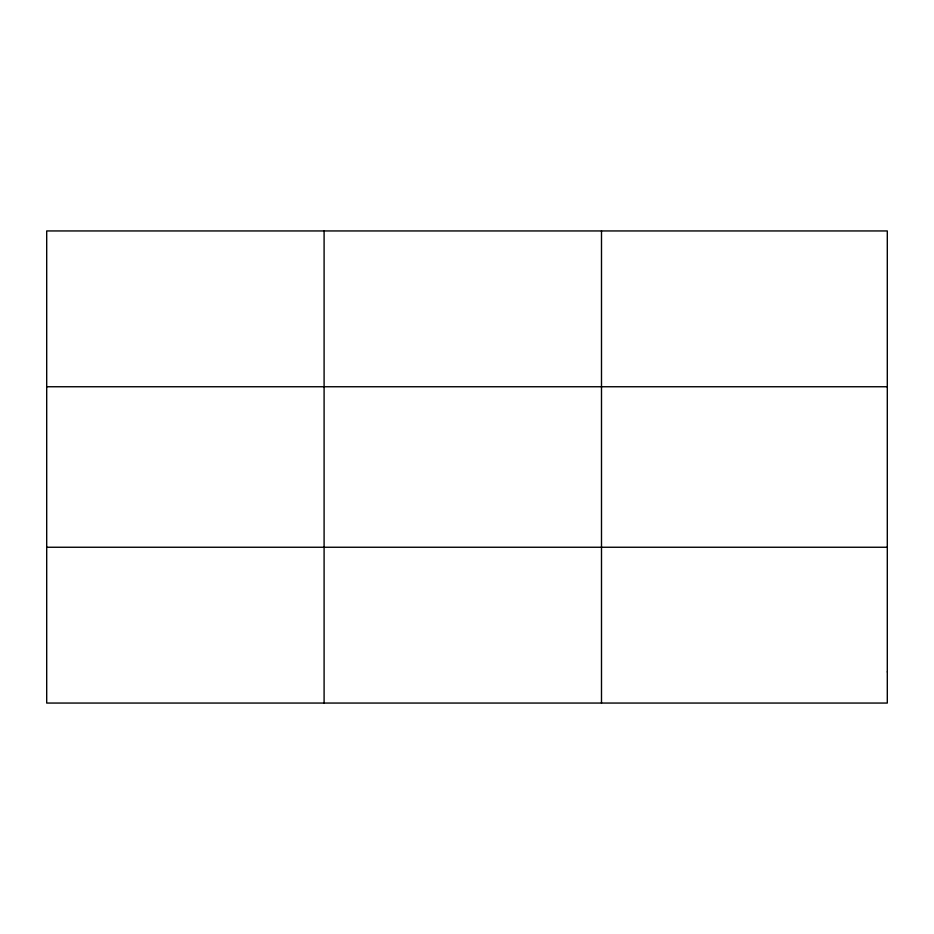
<?xml version="1.0" encoding="UTF-8"?>
<svg xmlns="http://www.w3.org/2000/svg" width="934" height="934" viewBox="0 0 934 934"><rect width="100%" height="100%" fill="white"/><g stroke="black" fill="none" stroke-linecap="round" stroke-linejoin="round"><path stroke-width="1.4" d="M324.098 703.057L324.098 230.943M601.496 703.057L601.496 230.943M46.7 386.746L887.3 386.746M46.7 547.254L887.3 547.254M887.3 671.896L887.3 703.057L46.7 703.057L46.7 230.943L887.3 230.943L887.3 671.896"/></g></svg>
